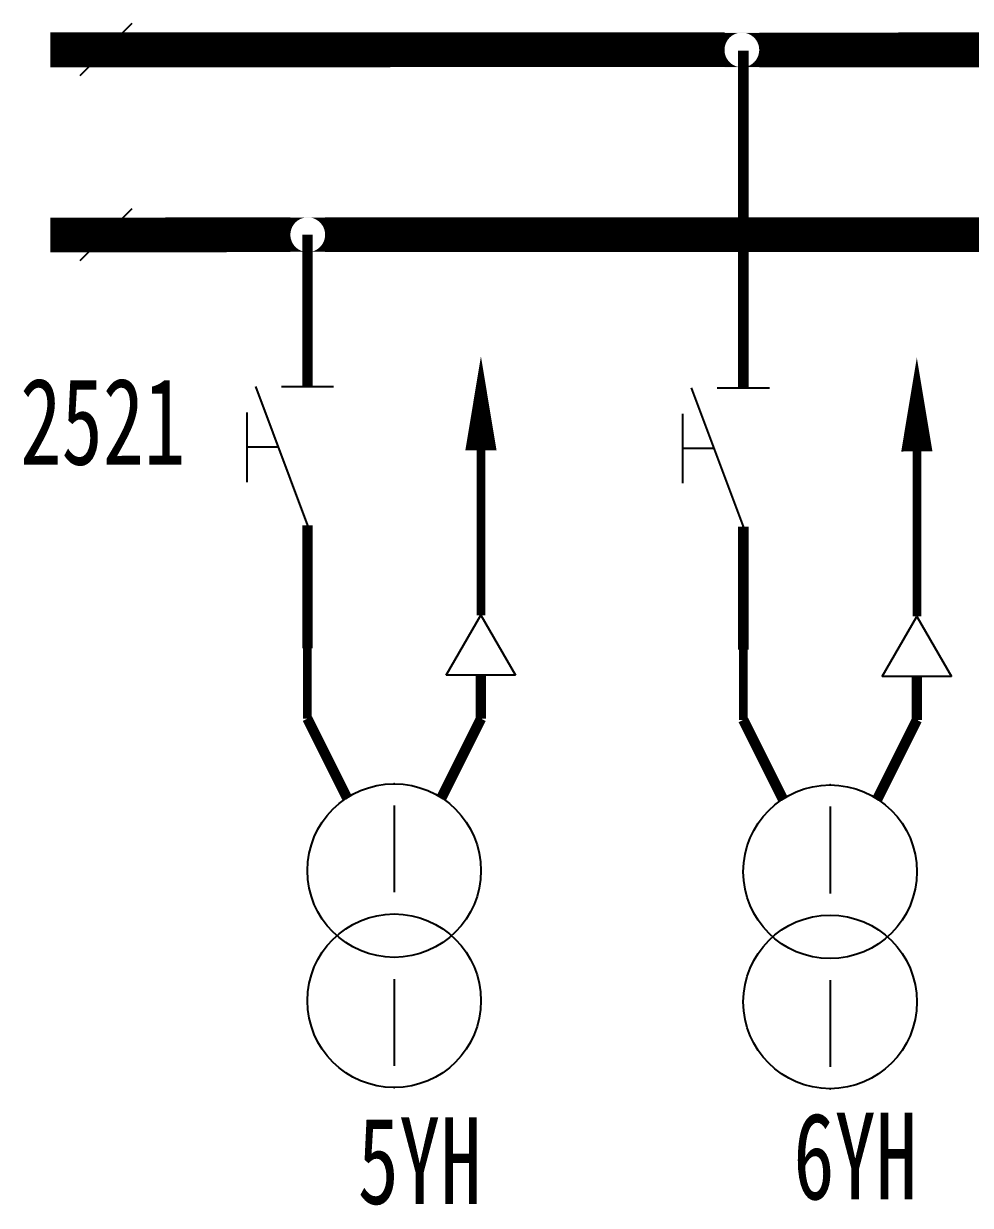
# Model space of a CAD drawing. Header units: millimetres. Extents: x 10667 to 23854, y -3427 to -2899.
# Drawn here: x 19168.8 to 19223.4, y -3230.9 to -3162.8 of the extents above; entities that cross this region are included whole.
import ezdxf

# ---------------------------------------------------------------- set-up
doc = ezdxf.new("R2010")
doc.units = ezdxf.units.MM
doc.header["$LTSCALE"] = 10
doc.linetypes.add('DASHED', pattern=[11, 5, 0.5, 5, 0.5])
for name, color, linetype in [('BLOCK', 3, 'Continuous'), ('LINE', 7, 'Continuous'), ('TEXT', 2, 'Continuous'), ('设    备', 3, 'Continuous'), ('设备编号', 2, 'Continuous'), ('连 接 线', 1, 'Continuous')]:
    doc.layers.add(name, color=color, linetype=linetype)
doc.styles.add('HZ', font='SimSun.ttf', dxfattribs={"width": 0.7})

# ---------------------------------------------------------------- blocks, each defined once
blk = doc.blocks.new('$SGK1')
at = {"layer": 'BLOCK'}
for p, q in [((-3, 0), (0, -8)), ((-1.5, 0), (1.5, 0))]:
    blk.add_line(p, q, dxfattribs=at)
at = {"layer": 'TEXT', "color": 3}
for p, q in [((-3.5, -1.5), (-3.5, -5.5)), ((-1.6875, -3.5), (-3.5, -3.5))]:
    blk.add_line(p, q, dxfattribs=at)
blk = doc.blocks.new('$JT')
at = {"color": 3}
blk.add_lwpolyline([(0, 0, 1.79999946, 0, 0), (-0.001268655806370589, 5.410164977314366, 0, 0, 0)], format="xyseb", dxfattribs=at)

msp = doc.modelspace()

# ---------------------------------------------------------------- linework, layer by layer
at = {"layer": '设    备', "color": 3}
for p, q in [((19190.15208510423, -3207.837650157013), (19190.15208510423, -3212.837650157013)), ((19215.27262896046, -3207.906266406254), (19215.27262896046, -3212.906266406254)), ((19190.15208510423, -3217.837650157012), (19190.15208510423, -3222.837650157012)), ((19215.27262896046, -3217.906266406254), (19215.27262896046, -3222.906266406254))]:
    msp.add_line(p, q, dxfattribs=at)
for centre in [(19190.15208510423, -3211.587650157012), (19215.27262896046, -3211.656266406254), (19190.15208510423, -3219.087650157012), (19215.27262896046, -3219.156266406254)]:
    msp.add_circle(centre, 5, dxfattribs=at)
at = {"layer": '设    备'}
for p in [(19185.15208510423, -3183.700545332673), (19210.27262896046, -3183.769161581914), (19185.15208510423, -3191.700545332673), (19210.27262896046, -3191.769161581914)]:
    msp.add_point(p, dxfattribs=at)
at = {"layer": '设    备', "color": 3}
for p in [(19190.15208510423, -3206.587650157012), (19215.27262896046, -3206.656266406253), (19190.15208510423, -3224.087650157012), (19215.27262896046, -3224.156266406253)]:
    msp.add_point(p, dxfattribs=at)
at = {"layer": '连 接 线', "color": 3}
for p, q in [((19175.03888385238, -3162.789529154771), (19172.03888385238, -3165.789529154771)), ((19175.03965851791, -3173.46430470861), (19172.03965851791, -3176.46430470861)), ((19193.15208510423, -3200.337650209841), (19195.15208510423, -3196.873548594704)), ((19195.15208510423, -3196.873548594704), (19197.15208510423, -3200.337650209841)), ((19218.27262896046, -3200.406266459082), (19220.27262896046, -3196.942164843945)), ((19220.27262896046, -3196.942164843945), (19222.27262896046, -3200.406266459082)), ((19197.15208510423, -3200.337650209841), (19193.15208510423, -3200.337650209841)), ((19222.27262896046, -3200.406266459082), (19218.27262896046, -3200.406266459082))]:
    msp.add_line(p, q, dxfattribs=at)
at = {"layer": '连 接 线'}
for points, const_width in [([(19209.18778054816, -3164.296664843686), (19170.33707588959, -3164.298886728198)], 2), ([(19249.36865829045, -3164.295114469808), (19211.18778054816, -3164.301723981225)], 2), ([(19210.27262896046, -3183.769161581914), (19210.27262896046, -3164.345796872688)], 0.6), ([(19184.17035133678, -3174.954446733935), (19170.33784989291, -3174.964537062982)], 2), ([(19245.16412555852, -3174.955216464784), (19186.17035133678, -3174.955216464784)], 2), ([(19185.15208510423, -3183.700545332673), (19185.15208510423, -3174.939834077152)], 0.6), ([(19185.15208510423, -3198.782696432151), (19185.15208510423, -3191.700545332673)], 0.6), ([(19210.27262896046, -3198.851312681392), (19210.27262896046, -3191.769161581914)], 0.6), ([(19195.15208510423, -3202.837650157012), (19195.15208510423, -3200.337650209841)], 0.6), ([(19220.27262896046, -3202.906266406254), (19220.27262896046, -3200.406266459082)], 0.6)]:
    msp.add_lwpolyline(points, dxfattribs=dict(at, const_width=const_width))
at = {"layer": '连 接 线', "color": 6, "linetype": 'DASHED', "ltscale": 0.5, "const_width": 0.5}
for points in [[(19195.15208510423, -3196.873548594704), (19195.15208510423, -3186.873548594704)], [(19220.27262896046, -3196.942164843945), (19220.27262896046, -3186.942164843945)]]:
    msp.add_lwpolyline(points, dxfattribs=at)
at = {"layer": '连 接 线', "color": 3}
for points, const_width in [([(19185.15208510423, -3198.782696432151), (19185.15208510423, -3202.837650157012)], 0.5), ([(19210.27262896046, -3198.851312681392), (19210.27262896046, -3202.906266406254)], 0.5), ([(19185.15208510423, -3202.837650157012), (19187.4300364999, -3207.393552948354)], 0.6), ([(19195.15208510423, -3202.837650157012), (19192.87413370855, -3207.393552948354)], 0.6), ([(19210.27262896046, -3202.906266406254), (19212.55058035613, -3207.462169197595)], 0.6), ([(19220.27262896046, -3202.906266406254), (19217.99467756479, -3207.462169197595)], 0.6)]:
    msp.add_lwpolyline(points, dxfattribs=dict(at, const_width=const_width))
for p in [(19195.15208510423, -3202.837650157012), (19220.27262896046, -3202.906266406254)]:
    msp.add_point(p, dxfattribs=at)
at = {"layer": '连 接 线'}
for points in [[(19209.18778054816, -3163.305996493001), (19210.18778054816, -3163.305996493001), (19209.18778054816, -3163.30980179491), (19210.27493629091, -3163.30980179491)], [(19209.18778054816, -3163.30980179491), (19210.10062480541, -3163.30980179491), (19209.18778054816, -3163.305996493001), (19210.18778054816, -3163.305996493001)], [(19209.18778054816, -3163.30980179491), (19210.27493629091, -3163.30980179491), (19209.18778054816, -3163.321188739989), (19210.36142872582, -3163.321188739989)], [(19209.18778054816, -3163.321188739989), (19210.01413237049, -3163.321188739989), (19209.18778054816, -3163.30980179491), (19210.10062480541, -3163.30980179491)], [(19209.18778054816, -3163.340070666712), (19209.92896150305, -3163.340070666712), (19209.18778054816, -3163.321188739989), (19210.01413237049, -3163.321188739989)], [(19209.18778054816, -3163.366303872215), (19209.84576040483, -3163.366303872215), (19209.18778054816, -3163.340070666712), (19209.92896150305, -3163.340070666712)], [(19209.18778054816, -3163.399688705965), (19209.76516228641, -3163.399688705965), (19209.18778054816, -3163.366303872215), (19209.84576040483, -3163.366303872215)], [(19209.18778054816, -3163.439971089217), (19209.68778054816, -3163.439971089217), (19209.18778054816, -3163.399688705965), (19209.76516228641, -3163.399688705965)], [(19210.27493629091, -3163.30980179491), (19211.18778054816, -3163.30980179491), (19210.18778054816, -3163.305996493001), (19211.18778054816, -3163.305996493001)], [(19210.36142872582, -3163.321188739989), (19211.18778054816, -3163.321188739989), (19210.27493629091, -3163.30980179491), (19211.18778054816, -3163.30980179491)], [(19210.44659959326, -3163.340070666712), (19211.18778054816, -3163.340070666712), (19210.36142872582, -3163.321188739989), (19211.18778054816, -3163.321188739989)], [(19210.52980069148, -3163.366303872215), (19211.18778054816, -3163.366303872215), (19210.44659959326, -3163.340070666712), (19211.18778054816, -3163.340070666712)], [(19210.6103988099, -3163.399688705965), (19211.18778054816, -3163.399688705965), (19210.52980069148, -3163.366303872215), (19211.18778054816, -3163.366303872215)], [(19210.68778054816, -3163.439971089217), (19211.18778054816, -3163.439971089217), (19210.6103988099, -3163.399688705965), (19211.18778054816, -3163.399688705965)], [(19209.18778054816, -3163.486844448712), (19209.61420411181, -3163.486844448712), (19209.18778054816, -3163.439971089217), (19209.68778054816, -3163.439971089217)], [(19209.18778054816, -3163.539952049882), (19209.54499293847, -3163.539952049882), (19209.18778054816, -3163.486844448712), (19209.61420411181, -3163.486844448712)], [(19209.18778054816, -3163.598889711815), (19209.48067376697, -3163.598889711815), (19209.18778054816, -3163.539952049882), (19209.54499293847, -3163.539952049882)], [(19209.18778054816, -3163.663208883315), (19209.42173610504, -3163.663208883315), (19209.18778054816, -3163.598889711815), (19209.48067376697, -3163.598889711815)], [(19209.18778054816, -3163.73242005665), (19209.36862850387, -3163.73242005665), (19209.18778054816, -3163.663208883315), (19209.42173610504, -3163.663208883315)], [(19209.18778054816, -3163.805996493001), (19209.32175514437, -3163.805996493001), (19209.18778054816, -3163.73242005665), (19209.36862850387, -3163.73242005665)], [(19209.18778054816, -3163.88337823126), (19209.28147276112, -3163.88337823126), (19209.18778054816, -3163.805996493001), (19209.32175514437, -3163.805996493001)], [(19209.18778054816, -3163.963976349675), (19209.24808792737, -3163.963976349675), (19209.18778054816, -3163.88337823126), (19209.28147276112, -3163.88337823126)], [(19209.18778054816, -3164.047177447899), (19209.22185472187, -3164.047177447899), (19209.18778054816, -3163.963976349675), (19209.24808792737, -3163.963976349675)], [(19209.18778054816, -3164.132348315334), (19209.20297279514, -3164.132348315334), (19209.18778054816, -3164.047177447899), (19209.22185472187, -3164.047177447899)], [(19210.76135698451, -3163.486844448712), (19211.18778054816, -3163.486844448712), (19210.68778054816, -3163.439971089217), (19211.18778054816, -3163.439971089217)], [(19210.83056815784, -3163.539952049882), (19211.18778054816, -3163.539952049882), (19210.76135698451, -3163.486844448712), (19211.18778054816, -3163.486844448712)], [(19210.89488732934, -3163.598889711815), (19211.18778054816, -3163.598889711815), (19210.83056815784, -3163.539952049882), (19211.18778054816, -3163.539952049882)], [(19210.95382499128, -3163.663208883315), (19211.18778054816, -3163.663208883315), (19210.89488732934, -3163.598889711815), (19211.18778054816, -3163.598889711815)], [(19211.00693259245, -3163.73242005665), (19211.18778054816, -3163.73242005665), (19210.95382499128, -3163.663208883315), (19211.18778054816, -3163.663208883315)], [(19211.05380595194, -3163.805996493001), (19211.18778054816, -3163.805996493001), (19211.00693259245, -3163.73242005665), (19211.18778054816, -3163.73242005665)], [(19211.09408833519, -3163.88337823126), (19211.18778054816, -3163.88337823126), (19211.05380595194, -3163.805996493001), (19211.18778054816, -3163.805996493001)], [(19211.12747316894, -3163.963976349675), (19211.18778054816, -3163.963976349675), (19211.09408833519, -3163.88337823126), (19211.18778054816, -3163.88337823126)], [(19211.15370637445, -3164.047177447899), (19211.18778054816, -3164.047177447899), (19211.12747316894, -3163.963976349675), (19211.18778054816, -3163.963976349675)], [(19211.17258830117, -3164.132348315334), (19211.18778054816, -3164.132348315334), (19211.15370637445, -3164.047177447899), (19211.18778054816, -3164.047177447899)], [(19209.18778054816, -3164.218840750254), (19209.19158585007, -3164.218840750254), (19209.18778054816, -3164.132348315334), (19209.20297279514, -3164.132348315334)], [(19209.18778054816, -3164.305996493001), (19209.18778054816, -3164.305996493001), (19209.18778054816, -3164.218840750254), (19209.19158585007, -3164.218840750254)], [(19209.18778054816, -3164.305996493001), (19209.18778054816, -3164.305996493001), (19209.18778054816, -3164.393152235749), (19209.19158585007, -3164.393152235749)], [(19209.18778054816, -3164.393152235749), (19209.19158585007, -3164.393152235749), (19209.18778054816, -3164.479644670668), (19209.20297279514, -3164.479644670668)], [(19209.18778054816, -3164.479644670668), (19209.20297279514, -3164.479644670668), (19209.18778054816, -3164.564815538104), (19209.22185472187, -3164.564815538104)], [(19209.18778054816, -3164.564815538104), (19209.22185472187, -3164.564815538104), (19209.18778054816, -3164.648016636327), (19209.24808792737, -3164.648016636327)], [(19209.18778054816, -3164.648016636327), (19209.24808792737, -3164.648016636327), (19209.18778054816, -3164.728614754742), (19209.28147276112, -3164.728614754742)], [(19209.18778054816, -3164.728614754742), (19209.28147276112, -3164.728614754742), (19209.18778054816, -3164.805996493001), (19209.32175514437, -3164.805996493001)], [(19211.05380595194, -3164.805996493001), (19211.18778054816, -3164.805996493001), (19211.09408833519, -3164.728614754742), (19211.18778054816, -3164.728614754742)], [(19211.09408833519, -3164.728614754742), (19211.18778054816, -3164.728614754742), (19211.12747316894, -3164.648016636327), (19211.18778054816, -3164.648016636327)], [(19211.12747316894, -3164.648016636327), (19211.18778054816, -3164.648016636327), (19211.15370637445, -3164.564815538104), (19211.18778054816, -3164.564815538104)], [(19211.15370637445, -3164.564815538104), (19211.18778054816, -3164.564815538104), (19211.17258830117, -3164.479644670668), (19211.18778054816, -3164.479644670668)], [(19211.18397524625, -3164.218840750254), (19211.18778054816, -3164.218840750254), (19211.17258830117, -3164.132348315334), (19211.18778054816, -3164.132348315334)], [(19211.17258830117, -3164.479644670668), (19211.18778054816, -3164.479644670668), (19211.18397524625, -3164.393152235749), (19211.18778054816, -3164.393152235749)], [(19211.18778054816, -3164.305996493001), (19211.18778054816, -3164.305996493001), (19211.18397524625, -3164.218840750254), (19211.18778054816, -3164.218840750254)], [(19211.18397524625, -3164.393152235749), (19211.18778054816, -3164.393152235749), (19211.18778054816, -3164.305996493001)], [(19209.18778054816, -3164.805996493001), (19209.32175514437, -3164.805996493001), (19209.18778054816, -3164.879572929352), (19209.36862850387, -3164.879572929352)], [(19209.18778054816, -3164.879572929352), (19209.36862850387, -3164.879572929352), (19209.18778054816, -3164.948784102688), (19209.42173610504, -3164.948784102688)], [(19209.18778054816, -3164.948784102688), (19209.42173610504, -3164.948784102688), (19209.18778054816, -3165.013103274188), (19209.48067376697, -3165.013103274188)], [(19209.18778054816, -3165.013103274188), (19209.48067376697, -3165.013103274188), (19209.18778054816, -3165.07204093612), (19209.54499293847, -3165.07204093612)], [(19209.18778054816, -3165.07204093612), (19209.54499293847, -3165.07204093612), (19209.18778054816, -3165.12514853729), (19209.61420411181, -3165.12514853729)], [(19209.18778054816, -3165.12514853729), (19209.61420411181, -3165.12514853729), (19209.18778054816, -3165.172021896786), (19209.68778054816, -3165.172021896786)], [(19209.18778054816, -3165.172021896786), (19209.68778054816, -3165.172021896786), (19209.18778054816, -3165.212304280038), (19209.76516228641, -3165.212304280038)], [(19209.18778054816, -3165.212304280038), (19209.76516228641, -3165.212304280038), (19209.18778054816, -3165.245689113787), (19209.84576040483, -3165.245689113787)], [(19209.18778054816, -3165.245689113787), (19209.84576040483, -3165.245689113787), (19209.18778054816, -3165.27192231929), (19209.92896150305, -3165.27192231929)], [(19209.18778054816, -3165.27192231929), (19209.92896150305, -3165.27192231929), (19209.18778054816, -3165.290804246014), (19210.01413237049, -3165.290804246014)], [(19209.18778054816, -3165.290804246014), (19210.01413237049, -3165.290804246014), (19209.18778054816, -3165.302191191093), (19210.10062480541, -3165.302191191093)], [(19209.18778054816, -3165.302191191093), (19210.10062480541, -3165.302191191093), (19209.18778054816, -3165.305996493001), (19210.18778054816, -3165.305996493001)], [(19210.18778054816, -3165.305996493001), (19211.18778054816, -3165.305996493001), (19210.27493629091, -3165.302191191093), (19211.18778054816, -3165.302191191093)], [(19210.27493629091, -3165.302191191093), (19211.18778054816, -3165.302191191093), (19210.36142872582, -3165.290804246014), (19211.18778054816, -3165.290804246014)], [(19210.36142872582, -3165.290804246014), (19211.18778054816, -3165.290804246014), (19210.44659959326, -3165.27192231929), (19211.18778054816, -3165.27192231929)], [(19210.44659959326, -3165.27192231929), (19211.18778054816, -3165.27192231929), (19210.52980069148, -3165.245689113787), (19211.18778054816, -3165.245689113787)], [(19210.52980069148, -3165.245689113787), (19211.18778054816, -3165.245689113787), (19210.6103988099, -3165.212304280038), (19211.18778054816, -3165.212304280038)], [(19210.6103988099, -3165.212304280038), (19211.18778054816, -3165.212304280038), (19210.68778054816, -3165.172021896786), (19211.18778054816, -3165.172021896786)], [(19210.68778054816, -3165.172021896786), (19211.18778054816, -3165.172021896786), (19210.76135698451, -3165.12514853729), (19211.18778054816, -3165.12514853729)], [(19210.76135698451, -3165.12514853729), (19211.18778054816, -3165.12514853729), (19210.83056815784, -3165.07204093612), (19211.18778054816, -3165.07204093612)], [(19210.83056815784, -3165.07204093612), (19211.18778054816, -3165.07204093612), (19210.89488732934, -3165.013103274188), (19211.18778054816, -3165.013103274188)], [(19210.89488732934, -3165.013103274188), (19211.18778054816, -3165.013103274188), (19210.95382499128, -3164.948784102688), (19211.18778054816, -3164.948784102688)], [(19210.95382499128, -3164.948784102688), (19211.18778054816, -3164.948784102688), (19211.00693259245, -3164.879572929352), (19211.18778054816, -3164.879572929352)], [(19211.00693259245, -3164.879572929352), (19211.18778054816, -3164.879572929352), (19211.05380595194, -3164.805996493001), (19211.18778054816, -3164.805996493001)], [(19184.17035133678, -3173.952500637083), (19185.17035133678, -3173.952500637083), (19184.17035133678, -3173.956305938991), (19185.25750707953, -3173.956305938991)], [(19184.17035133678, -3173.956305938991), (19185.08319559403, -3173.956305938991), (19184.17035133678, -3173.952500637083), (19185.17035133678, -3173.952500637083)], [(19184.17035133678, -3173.956305938991), (19185.25750707953, -3173.956305938991), (19184.17035133678, -3173.967692884071), (19185.34399951445, -3173.967692884071)], [(19184.17035133678, -3173.967692884071), (19184.99670315911, -3173.967692884071), (19184.17035133678, -3173.956305938991), (19185.08319559403, -3173.956305938991)], [(19184.17035133678, -3173.986574810794), (19184.91153229168, -3173.986574810794), (19184.17035133678, -3173.967692884071), (19184.99670315911, -3173.967692884071)], [(19184.17035133678, -3174.012808016297), (19184.82833119346, -3174.012808016297), (19184.17035133678, -3173.986574810794), (19184.91153229168, -3173.986574810794)], [(19184.17035133678, -3174.046192850046), (19184.74773307504, -3174.046192850046), (19184.17035133678, -3174.012808016297), (19184.82833119346, -3174.012808016297)], [(19184.17035133678, -3174.086475233299), (19184.67035133678, -3174.086475233299), (19184.17035133678, -3174.046192850046), (19184.74773307504, -3174.046192850046)], [(19184.17035133678, -3174.133348592794), (19184.59677490043, -3174.133348592794), (19184.17035133678, -3174.086475233299), (19184.67035133678, -3174.086475233299)], [(19184.17035133678, -3174.186456193964), (19184.5275637271, -3174.186456193964), (19184.17035133678, -3174.133348592794), (19184.59677490043, -3174.133348592794)], [(19184.17035133678, -3174.245393855897), (19184.46324455559, -3174.245393855897), (19184.17035133678, -3174.186456193964), (19184.5275637271, -3174.186456193964)], [(19184.17035133678, -3174.309713027396), (19184.40430689366, -3174.309713027396), (19184.17035133678, -3174.245393855897), (19184.46324455559, -3174.245393855897)], [(19184.17035133678, -3174.378924200732), (19184.35119929249, -3174.378924200732), (19184.17035133678, -3174.309713027396), (19184.40430689366, -3174.309713027396)], [(19185.25750707953, -3173.956305938991), (19186.17035133678, -3173.956305938991), (19185.17035133678, -3173.952500637083), (19186.17035133678, -3173.952500637083)], [(19185.34399951445, -3173.967692884071), (19186.17035133678, -3173.967692884071), (19185.25750707953, -3173.956305938991), (19186.17035133678, -3173.956305938991)], [(19185.42917038188, -3173.986574810794), (19186.17035133678, -3173.986574810794), (19185.34399951445, -3173.967692884071), (19186.17035133678, -3173.967692884071)], [(19185.51237148011, -3174.012808016297), (19186.17035133678, -3174.012808016297), (19185.42917038188, -3173.986574810794), (19186.17035133678, -3173.986574810794)], [(19185.59296959852, -3174.046192850046), (19186.17035133678, -3174.046192850046), (19185.51237148011, -3174.012808016297), (19186.17035133678, -3174.012808016297)], [(19185.67035133678, -3174.086475233299), (19186.17035133678, -3174.086475233299), (19185.59296959852, -3174.046192850046), (19186.17035133678, -3174.046192850046)], [(19185.74392777313, -3174.133348592794), (19186.17035133678, -3174.133348592794), (19185.67035133678, -3174.086475233299), (19186.17035133678, -3174.086475233299)], [(19185.81313894647, -3174.186456193964), (19186.17035133678, -3174.186456193964), (19185.74392777313, -3174.133348592794), (19186.17035133678, -3174.133348592794)], [(19185.87745811797, -3174.245393855897), (19186.17035133678, -3174.245393855897), (19185.81313894647, -3174.186456193964), (19186.17035133678, -3174.186456193964)], [(19185.9363957799, -3174.309713027396), (19186.17035133678, -3174.309713027396), (19185.87745811797, -3174.245393855897), (19186.17035133678, -3174.245393855897)], [(19185.98950338107, -3174.378924200732), (19186.17035133678, -3174.378924200732), (19185.9363957799, -3174.309713027396), (19186.17035133678, -3174.309713027396)], [(19184.17035133678, -3174.452500637083), (19184.304325933, -3174.452500637083), (19184.17035133678, -3174.378924200732), (19184.35119929249, -3174.378924200732)], [(19184.17035133678, -3174.529882375342), (19184.26404354975, -3174.529882375342), (19184.17035133678, -3174.452500637083), (19184.304325933, -3174.452500637083)], [(19184.17035133678, -3174.610480493758), (19184.23065871599, -3174.610480493758), (19184.17035133678, -3174.529882375342), (19184.26404354975, -3174.529882375342)], [(19184.17035133678, -3174.693681591981), (19184.20442551049, -3174.693681591981), (19184.17035133678, -3174.610480493758), (19184.23065871599, -3174.610480493758)], [(19184.17035133678, -3174.778852459416), (19184.18554358377, -3174.778852459416), (19184.17035133678, -3174.693681591981), (19184.20442551049, -3174.693681591981)], [(19184.17035133678, -3174.865344894336), (19184.17415663869, -3174.865344894336), (19184.17035133678, -3174.778852459416), (19184.18554358377, -3174.778852459416)], [(19184.17035133678, -3174.952500637083), (19184.17035133678, -3174.952500637083), (19184.17035133678, -3174.865344894336), (19184.17415663869, -3174.865344894336)], [(19184.17035133678, -3174.952500637083), (19184.17035133678, -3174.952500637083), (19184.17035133678, -3175.039656379831), (19184.17415663869, -3175.039656379831)], [(19186.03637674057, -3174.452500637083), (19186.17035133678, -3174.452500637083), (19185.98950338107, -3174.378924200732), (19186.17035133678, -3174.378924200732)], [(19186.07665912382, -3174.529882375342), (19186.17035133678, -3174.529882375342), (19186.03637674057, -3174.452500637083), (19186.17035133678, -3174.452500637083)], [(19186.11004395757, -3174.610480493758), (19186.17035133678, -3174.610480493758), (19186.07665912382, -3174.529882375342), (19186.17035133678, -3174.529882375342)], [(19186.13627716307, -3174.693681591981), (19186.17035133678, -3174.693681591981), (19186.11004395757, -3174.610480493758), (19186.17035133678, -3174.610480493758)], [(19186.15515908979, -3174.778852459416), (19186.17035133678, -3174.778852459416), (19186.13627716307, -3174.693681591981), (19186.17035133678, -3174.693681591981)], [(19186.16654603487, -3174.865344894336), (19186.17035133678, -3174.865344894336), (19186.15515908979, -3174.778852459416), (19186.17035133678, -3174.778852459416)], [(19186.17035133678, -3174.952500637083), (19186.17035133678, -3174.952500637083), (19186.16654603487, -3174.865344894336), (19186.17035133678, -3174.865344894336)], [(19186.16654603487, -3175.039656379831), (19186.17035133678, -3175.039656379831), (19186.17035133678, -3174.952500637083)], [(19184.17035133678, -3175.039656379831), (19184.17415663869, -3175.039656379831), (19184.17035133678, -3175.12614881475), (19184.18554358377, -3175.12614881475)], [(19184.17035133678, -3175.12614881475), (19184.18554358377, -3175.12614881475), (19184.17035133678, -3175.211319682186), (19184.20442551049, -3175.211319682186)], [(19184.17035133678, -3175.211319682186), (19184.20442551049, -3175.211319682186), (19184.17035133678, -3175.294520780409), (19184.23065871599, -3175.294520780409)], [(19184.17035133678, -3175.294520780409), (19184.23065871599, -3175.294520780409), (19184.17035133678, -3175.375118898824), (19184.26404354975, -3175.375118898824)], [(19184.17035133678, -3175.375118898824), (19184.26404354975, -3175.375118898824), (19184.17035133678, -3175.452500637083), (19184.304325933, -3175.452500637083)], [(19184.17035133678, -3175.452500637083), (19184.304325933, -3175.452500637083), (19184.17035133678, -3175.526077073434), (19184.35119929249, -3175.526077073434)], [(19184.17035133678, -3175.526077073434), (19184.35119929249, -3175.526077073434), (19184.17035133678, -3175.59528824677), (19184.40430689366, -3175.59528824677)], [(19184.17035133678, -3175.59528824677), (19184.40430689366, -3175.59528824677), (19184.17035133678, -3175.65960741827), (19184.46324455559, -3175.65960741827)], [(19184.17035133678, -3175.65960741827), (19184.46324455559, -3175.65960741827), (19184.17035133678, -3175.718545080202), (19184.5275637271, -3175.718545080202)], [(19185.81313894647, -3175.718545080202), (19186.17035133678, -3175.718545080202), (19185.87745811797, -3175.65960741827), (19186.17035133678, -3175.65960741827)], [(19185.87745811797, -3175.65960741827), (19186.17035133678, -3175.65960741827), (19185.9363957799, -3175.59528824677), (19186.17035133678, -3175.59528824677)], [(19185.9363957799, -3175.59528824677), (19186.17035133678, -3175.59528824677), (19185.98950338107, -3175.526077073434), (19186.17035133678, -3175.526077073434)], [(19185.98950338107, -3175.526077073434), (19186.17035133678, -3175.526077073434), (19186.03637674057, -3175.452500637083), (19186.17035133678, -3175.452500637083)], [(19186.03637674057, -3175.452500637083), (19186.17035133678, -3175.452500637083), (19186.07665912382, -3175.375118898824), (19186.17035133678, -3175.375118898824)], [(19186.07665912382, -3175.375118898824), (19186.17035133678, -3175.375118898824), (19186.11004395757, -3175.294520780409), (19186.17035133678, -3175.294520780409)], [(19186.11004395757, -3175.294520780409), (19186.17035133678, -3175.294520780409), (19186.13627716307, -3175.211319682186), (19186.17035133678, -3175.211319682186)], [(19186.13627716307, -3175.211319682186), (19186.17035133678, -3175.211319682186), (19186.15515908979, -3175.12614881475), (19186.17035133678, -3175.12614881475)], [(19186.15515908979, -3175.12614881475), (19186.17035133678, -3175.12614881475), (19186.16654603487, -3175.039656379831), (19186.17035133678, -3175.039656379831)], [(19184.17035133678, -3175.718545080202), (19184.5275637271, -3175.718545080202), (19184.17035133678, -3175.771652681372), (19184.59677490043, -3175.771652681372)], [(19184.17035133678, -3175.771652681372), (19184.59677490043, -3175.771652681372), (19184.17035133678, -3175.818526040868), (19184.67035133678, -3175.818526040868)], [(19184.17035133678, -3175.818526040868), (19184.67035133678, -3175.818526040868), (19184.17035133678, -3175.85880842412), (19184.74773307504, -3175.85880842412)], [(19184.17035133678, -3175.85880842412), (19184.74773307504, -3175.85880842412), (19184.17035133678, -3175.892193257869), (19184.82833119346, -3175.892193257869)], [(19184.17035133678, -3175.892193257869), (19184.82833119346, -3175.892193257869), (19184.17035133678, -3175.918426463372), (19184.91153229168, -3175.918426463372)], [(19184.17035133678, -3175.918426463372), (19184.91153229168, -3175.918426463372), (19184.17035133678, -3175.937308390095), (19184.99670315911, -3175.937308390095)], [(19184.17035133678, -3175.937308390095), (19184.99670315911, -3175.937308390095), (19184.17035133678, -3175.948695335175), (19185.08319559403, -3175.948695335175)], [(19184.17035133678, -3175.948695335175), (19185.08319559403, -3175.948695335175), (19184.17035133678, -3175.952500637083), (19185.17035133678, -3175.952500637083)], [(19185.17035133678, -3175.952500637083), (19186.17035133678, -3175.952500637083), (19185.25750707953, -3175.948695335175), (19186.17035133678, -3175.948695335175)], [(19185.25750707953, -3175.948695335175), (19186.17035133678, -3175.948695335175), (19185.34399951445, -3175.937308390095), (19186.17035133678, -3175.937308390095)], [(19185.34399951445, -3175.937308390095), (19186.17035133678, -3175.937308390095), (19185.42917038188, -3175.918426463372), (19186.17035133678, -3175.918426463372)], [(19185.42917038188, -3175.918426463372), (19186.17035133678, -3175.918426463372), (19185.51237148011, -3175.892193257869), (19186.17035133678, -3175.892193257869)], [(19185.51237148011, -3175.892193257869), (19186.17035133678, -3175.892193257869), (19185.59296959852, -3175.85880842412), (19186.17035133678, -3175.85880842412)], [(19185.59296959852, -3175.85880842412), (19186.17035133678, -3175.85880842412), (19185.67035133678, -3175.818526040868), (19186.17035133678, -3175.818526040868)], [(19185.67035133678, -3175.818526040868), (19186.17035133678, -3175.818526040868), (19185.74392777313, -3175.771652681372), (19186.17035133678, -3175.771652681372)], [(19185.74392777313, -3175.771652681372), (19186.17035133678, -3175.771652681372), (19185.81313894647, -3175.718545080202), (19186.17035133678, -3175.718545080202)]]:
    msp.add_solid(points, dxfattribs=at)

# ---------------------------------------------------------------- block references
at = {"layer": 'LINE'}
for p in [(19185.15208510423, -3183.700545332673), (19210.27262896046, -3183.769161581914)]:
    msp.add_blockref('$SGK1', p, dxfattribs=at)
at = {"layer": '连 接 线', "color": 3}
for p in [(19195.15208510423, -3187.373548594704), (19220.27262896046, -3187.442164843945)]:
    msp.add_blockref('$JT', p, dxfattribs=at)

# ---------------------------------------------------------------- texts
at = {"layer": '设备编号', "color": 6, "style": 'HZ', "width": 0.7}
for s, p in [('2521', (19168.59641370598, -3188.203265519315)), ('5YH', (19188.04715459271, -3230.79705951383)), ('6YH', (19213.15074805701, -3230.532465841475))]:
    msp.add_text(s, height=5, dxfattribs=at).set_placement(p)

doc.saveas('drawing.dxf')
